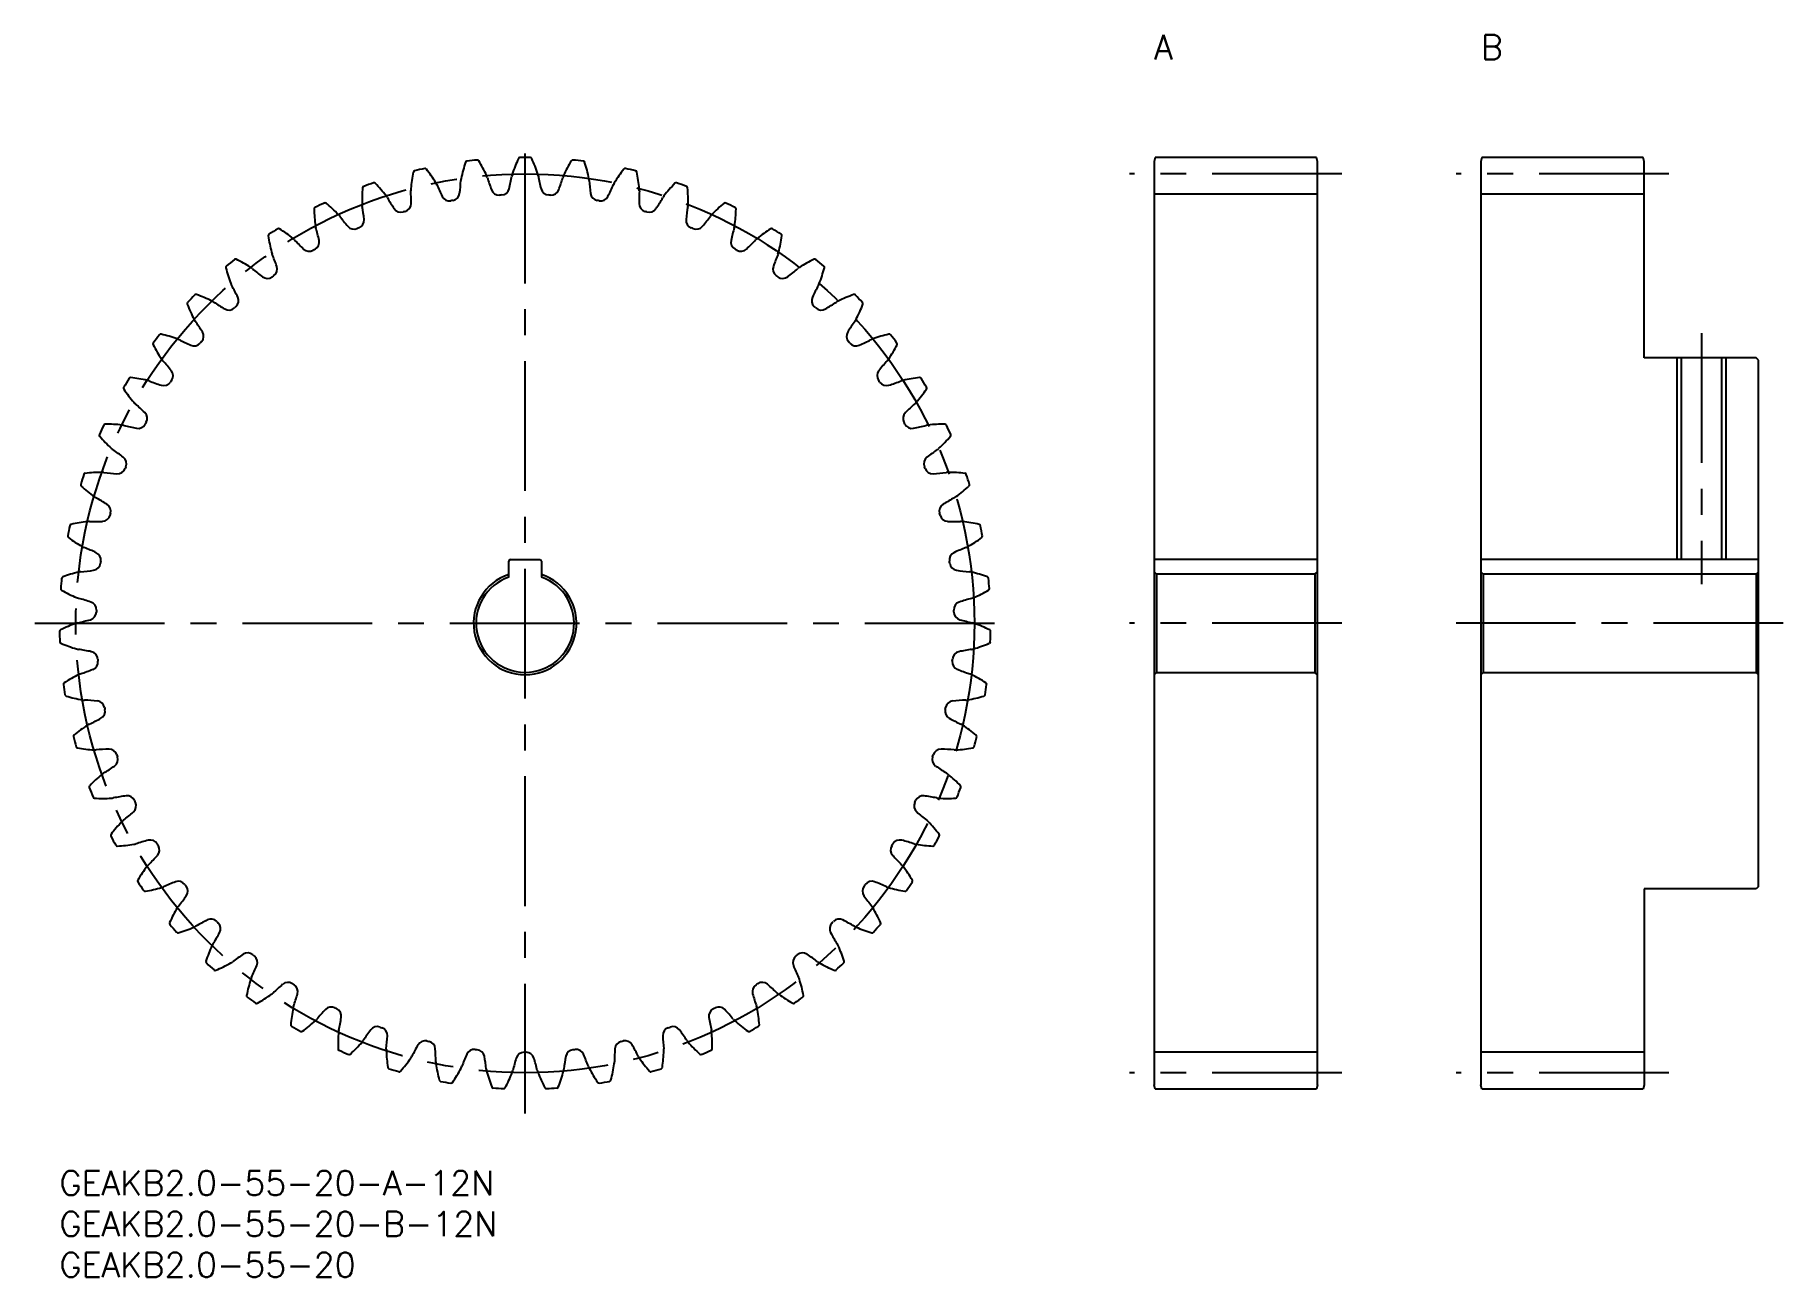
# Model space of a CAD drawing. Extents: x -3 to 211, y -13 to 139.
import ezdxf

# ---------------------------------------------------------------- set-up
doc = ezdxf.new("R2010")
doc.units = 0
doc.header["$LTSCALE"] = 0.5
doc.linetypes.add('CENTER', pattern=[50.8, 31.75, -6.35, 6.35, -6.35])
for name, color, linetype in [('MSM_CENTER', 1, 'CENTER'), ('MSM_CONTINUOUS', 7, 'CONTINUOUS'), ('MSM_NARROW', 5, 'CONTINUOUS'), ('MSM_PART_NUMBER', 7, 'CONTINUOUS')]:
    doc.layers.add(name, color=color, linetype=linetype)
doc.styles.get("Standard").update_dxf_attribs({"font": 'txt.shx', "height": 1, "bigfont": 'bigfont.shx'})

# ---------------------------------------------------------------- blocks, each defined once
blk = doc.blocks.new('*U3')
at = {"layer": 'MSM_PART_NUMBER'}
blk.add_text('GEAKB2.0-55-20-B-12N', height=3, dxfattribs=at).set_placement((0, -8))
blk = doc.blocks.new('*U4')
at = {"layer": 'MSM_PART_NUMBER'}
blk.add_text('GEAKB2.0-55-20-A-12N', height=3, dxfattribs=at).set_placement((0, -3))
blk = doc.blocks.new('*U5')
at = {"layer": 'MSM_PART_NUMBER'}
blk.add_text('GEAKB2.0-55-20', height=3, dxfattribs=at).set_placement((0, -13))
blk = doc.blocks.new('*U6')
at = {"layer": 'MSM_PART_NUMBER'}
blk.add_text('A', height=3, dxfattribs=at).set_placement((134, 136))
blk = doc.blocks.new('*U7')
at = {"layer": 'MSM_PART_NUMBER'}
blk.add_text('B', height=3, dxfattribs=at).set_placement((174, 136))

msp = doc.modelspace()

# ---------------------------------------------------------------- linework, layer by layer
at = {"layer": 'MSM_CENTER'}
for p, q in [((57, 7), (57, 127)), ((157, 122), (131, 122)), ((197, 122), (171, 122)), ((201, 102.5), (201, 71.8)), ((-3, 67), (117, 67)), ((157, 67), (131, 67)), ((211, 67), (171, 67)), ((157, 12), (131, 12)), ((197, 12), (171, 12))]:
    msp.add_line(p, q, dxfattribs=at)
msp.add_circle((57, 67), 55, dxfattribs=at)
at = {"layer": 'MSM_CONTINUOUS'}
for p, q in [((134.13, 124), (134, 123.5)), ((134, 123.5), (134, 10.5)), ((153.87, 124), (134.13, 124)), ((154, 123.5), (153.87, 124)), ((154, 10.5), (154, 123.5)), ((174.13, 124), (174, 123.5)), ((174, 123.5), (174, 10.5)), ((193.87, 124), (174.13, 124)), ((194, 123.5), (193.87, 124)), ((194, 99.5), (194, 123.5)), ((154, 119.5), (134, 119.5)), ((194, 119.5), (174, 119.5)), ((207.7, 99.5), (194, 99.5)), ((198.54, 99.5), (198.54, 74.8)), ((203.46, 99.5), (203.46, 74.8)), ((208, 99.2), (207.7, 99.5)), ((208, 34.8), (208, 99.2)), ((55, 72.66), (55, 74.6)), ((55.2, 74.8), (58.8, 74.8)), ((59, 74.6), (59, 72.66)), ((154, 74.8), (134, 74.8)), ((134, 73.3), (134.3, 73)), ((134.3, 73), (134.3, 61)), ((153.7, 73), (134.3, 73)), ((153.7, 73), (154, 73.3)), ((153.7, 73), (153.7, 61)), ((208, 74.8), (174, 74.8)), ((174, 73.3), (174.3, 73)), ((174.3, 73), (174.3, 61)), ((207.7, 73), (174.3, 73)), ((207.7, 73), (208, 73.3)), ((207.7, 73), (207.7, 61)), ((134.3, 61), (134, 60.7)), ((134.3, 61), (153.7, 61)), ((154, 60.7), (153.7, 61)), ((174.3, 61), (174, 60.7)), ((174.3, 61), (207.7, 61)), ((208, 60.7), (207.7, 61)), ((207.7, 34.5), (194, 34.5)), ((194, 34.5), (194, 10.5)), ((208, 34.8), (207.7, 34.5)), ((154, 14.5), (134, 14.5)), ((194, 14.5), (174, 14.5)), ((134.13, 10), (134, 10.5)), ((153.87, 10), (134.13, 10)), ((154, 10.5), (153.87, 10)), ((174.13, 10), (174, 10.5)), ((193.87, 10), (174.13, 10)), ((194, 10.5), (193.87, 10))]:
    msp.add_line(p, q, dxfattribs=at)
for centre, radius, start, end in [((61.27, 118.51), 18.33, 168.3304, 174.7273), ((43.52, 122.18), 0.2, 103.7336, 168.3304), ((57, 67), 57, 102.4482, 103.7336), ((44.76, 122.46), 0.2, 37.8514, 102.4482), ((30.44, 111.34), 18.33, 31.4545, 37.8514), ((67.12, 117.69), 18.33, 161.785, 168.1818), ((49.89, 123.35), 0.2, 97.1882, 161.7849), ((57, 67), 57, 95.9028, 97.1882), ((51.16, 123.5), 0.2, 31.306, 95.9028), ((35.67, 114.08), 18.33, 24.9091, 31.306), ((72.83, 116.2), 18.33, 155.2395, 161.6364), ((56.36, 123.8), 0.2, 90.6427, 155.2395), ((57, 67), 57, 89.3573, 90.6427), ((57.64, 123.8), 0.2, 24.7605, 89.3573), ((41.17, 116.2), 18.33, 18.3636, 24.7605), ((78.33, 114.08), 18.33, 148.694, 155.0909), ((62.84, 123.5), 0.2, 84.0972, 148.694), ((57, 67), 57, 82.8118, 84.0972), ((64.11, 123.35), 0.2, 18.215, 82.8119), ((46.88, 117.69), 18.33, 11.8182, 18.215), ((83.56, 111.34), 18.33, 142.1486, 148.5455), ((69.24, 122.46), 0.2, 77.5518, 142.1486), ((57, 67), 57, 76.2664, 77.5518), ((70.48, 122.18), 0.2, 11.6696, 76.2664), ((52.73, 118.51), 18.33, 5.2727, 11.6696), ((55.37, 118.66), 18.33, 174.8759, 181.2727), ((37.31, 120.28), 0.2, 110.2791, 174.8759), ((57, 67), 57, 108.9937, 110.2791), ((38.51, 120.71), 0.2, 44.3969, 108.9936), ((25.56, 108.02), 18.33, 38, 44.3969), ((44.67, 120.04), 1.65, 174.7273, 183.4086), ((21.05, 118.66), 22, 359.2169, 3.3536), ((44.67, 120.04), 1.65, 22.7732, 31.4545), ((66.47, 129.22), 22, 202.8282, 206.9649), ((27.17, 122.42), 22, 352.6714, 356.8082), ((50.79, 121.1), 1.65, 168.1818, 176.8632), ((50.79, 121.1), 1.65, 16.2278, 24.9091), ((73.5, 127.73), 22, 196.2827, 200.4195), ((53.82, 120.41), 1, 200.4195, 273.4092), ((54.07, 120.42), 1, 273.1363, 346.126), ((33.69, 125.46), 22, 346.126, 350.2627), ((57, 121.46), 1.65, 161.6364, 170.3177), ((57, 121.46), 1.65, 9.6823, 18.3636), ((80.31, 125.46), 22, 189.7373, 193.874), ((59.93, 120.42), 1, 193.874, 266.8638), ((60.18, 120.41), 1, 266.5908, 339.5805), ((40.5, 127.73), 22, 339.5805, 343.7173), ((63.21, 121.1), 1.65, 155.0909, 163.7722), ((63.21, 121.1), 1.65, 3.1368, 11.8182), ((86.83, 122.42), 22, 183.1918, 187.3286), ((47.53, 129.22), 22, 333.0351, 337.1718), ((69.33, 120.04), 1.65, 148.5455, 157.2268), ((92.95, 118.66), 22, 176.6464, 180.7831), ((69.33, 120.04), 1.65, 356.5914, 5.2727), ((88.44, 108.02), 18.33, 135.6031, 142), ((75.49, 120.71), 0.2, 71.0063, 135.6031), ((57, 67), 57, 69.7209, 71.0063), ((76.69, 120.28), 0.2, 5.1241, 69.721), ((58.63, 118.66), 18.33, 358.7273, 5.1241), ((31.37, 117.69), 0.2, 116.8245, 181.4213), ((57, 67), 57, 115.5391, 116.8245), ((32.51, 118.25), 0.2, 50.9423, 115.5391), ((21.09, 104.17), 18.33, 44.5455, 50.9423), ((38.7, 118.29), 1.65, 181.2727, 189.9541), ((15.4, 114.22), 22, 5.7623, 9.8991), ((38.7, 118.29), 1.65, 29.3187, 38), ((59.31, 129.89), 22, 209.3737, 213.5104), ((41.81, 118.3), 1, 213.5104, 286.5001), ((42.05, 118.37), 1, 286.2271, 359.2169), ((47.75, 119.69), 1, 206.9649, 279.9547), ((57, 67), 52.5, 99.6817, 99.9547), ((48, 119.74), 1, 279.6817, 352.6714), ((57, 67), 52.5, 93.1362, 93.4092), ((57, 67), 52.5, 86.5908, 86.8638), ((66, 119.74), 1, 187.3286, 260.3183), ((57, 67), 52.5, 80.0453, 80.3183), ((66.25, 119.69), 1, 260.0454, 333.0351), ((71.95, 118.37), 1, 180.7831, 253.7728), ((72.19, 118.3), 1, 253.4999, 326.4896), ((54.69, 129.89), 22, 326.4896, 330.6263), ((75.3, 118.29), 1.65, 142, 150.6813), ((98.6, 114.22), 22, 170.1009, 174.2377), ((75.3, 118.29), 1.65, 350.0459, 358.7273), ((92.91, 104.17), 18.33, 129.0577, 135.4545), ((81.49, 118.25), 0.2, 64.4609, 129.0577), ((57, 67), 57, 63.1755, 64.4609), ((82.63, 117.69), 0.2, 358.5787, 63.1755), ((49.5, 118.14), 18.33, 181.4213, 187.8182), ((32.97, 115.87), 1.65, 187.8182, 196.4995), ((32.97, 115.87), 1.65, 35.8641, 44.5455), ((52.13, 129.74), 22, 215.9191, 220.0558), ((36.06, 116.23), 1, 220.0558, 293.0456), ((36.29, 116.33), 1, 292.7726, 5.7624), ((57, 67), 52.5, 106.2272, 106.5001), ((57, 67), 52.5, 73.4999, 73.7728), ((77.71, 116.33), 1, 174.2377, 247.2274), ((77.94, 116.23), 1, 246.9544, 319.9442), ((61.87, 129.74), 22, 319.9442, 324.0809), ((81.03, 115.87), 1.65, 135.4545, 144.1359), ((81.03, 115.87), 1.65, 343.5005, 352.1818), ((64.5, 118.14), 18.33, 352.1818, 358.5787), ((25.76, 114.44), 0.2, 123.37, 187.9668), ((43.72, 116.95), 18.33, 187.9668, 194.3636), ((57, 67), 57, 122.0846, 123.37), ((26.83, 115.12), 0.2, 57.4878, 122.0846), ((17.08, 99.83), 18.33, 51.0909, 57.4878), ((27.56, 112.81), 1.65, 42.4096, 51.0909), ((45.01, 128.78), 22, 222.4646, 226.6013), ((30.8, 113.65), 1, 299.318, 12.3078), ((10.29, 109.17), 22, 12.3078, 16.4445), ((57, 67), 52.5, 112.7726, 113.0456), ((57, 67), 52.5, 66.9544, 67.2274), ((83.2, 113.65), 1, 167.6922, 240.6819), ((103.71, 109.17), 22, 163.5555, 167.6922), ((68.99, 128.78), 22, 313.3987, 317.5354), ((86.44, 112.81), 1.65, 128.9091, 137.5904), ((96.92, 99.83), 18.33, 122.5122, 128.9091), ((87.17, 115.12), 0.2, 57.9154, 122.5122), ((57, 67), 57, 56.63, 57.9154), ((70.28, 116.95), 18.33, 345.6364, 352.0332), ((88.24, 114.44), 0.2, 352.0332, 56.6301), ((57, 67), 57, 128.63, 129.9154), ((21.54, 111.37), 0.2, 64.0332, 128.63), ((13.6, 95.07), 18.33, 57.6364, 64.0332), ((27.56, 112.81), 1.65, 194.3636, 203.045), ((5.78, 103.57), 22, 18.8533, 22.99), ((30.58, 113.52), 1, 226.6013, 299.591), ((57, 67), 52.5, 119.3181, 119.591), ((57, 67), 52.5, 60.409, 60.6819), ((83.42, 113.52), 1, 240.409, 313.3987), ((108.22, 103.57), 22, 157.01, 161.1467), ((86.44, 112.81), 1.65, 336.955, 345.6364), ((100.4, 95.07), 18.33, 115.9668, 122.3636), ((92.46, 111.37), 0.2, 51.37, 115.9668), ((57, 67), 57, 50.0846, 51.37), ((20.55, 110.57), 0.2, 129.9154, 194.5122), ((38.11, 115.11), 18.33, 194.5122, 200.9091), ((22.53, 109.16), 1.65, 48.955, 57.6364), ((38.05, 127.01), 22, 229.01, 233.1467), ((25.45, 110.21), 1, 233.1467, 306.1365), ((57, 67), 52.5, 125.8635, 126.1365), ((25.66, 110.36), 1, 305.8635, 18.8533), ((88.34, 110.36), 1, 161.1467, 234.1365), ((57, 67), 52.5, 53.8635, 54.1365), ((88.55, 110.21), 1, 233.8635, 306.8533), ((75.95, 127.01), 22, 306.8533, 310.99), ((91.47, 109.16), 1.65, 122.3636, 131.045), ((75.89, 115.11), 18.33, 339.0909, 345.4878), ((93.45, 110.57), 0.2, 345.4878, 50.0846), ((57, 67), 57, 135.1755, 136.4609), ((16.71, 107.04), 0.2, 70.5787, 135.1755), ((10.68, 89.94), 18.33, 64.1818, 70.5787), ((22.53, 109.16), 1.65, 200.9091, 209.5904), ((1.95, 97.49), 22, 25.3987, 29.5354), ((112.05, 97.49), 22, 150.4646, 154.6013), ((91.47, 109.16), 1.65, 330.4096, 339.0909), ((103.32, 89.94), 18.33, 109.4213, 115.8182), ((97.29, 107.04), 0.2, 44.8245, 109.4213), ((57, 67), 57, 43.5391, 44.8245), ((15.83, 106.13), 0.2, 136.4609, 201.0577), ((32.75, 112.64), 18.33, 201.0577, 207.4545), ((17.95, 104.95), 1.65, 55.5005, 64.1818), ((31.33, 124.46), 22, 235.5555, 239.6922), ((20.73, 106.33), 1, 239.6922, 312.6819), ((57, 67), 52.5, 132.409, 132.6819), ((20.92, 106.5), 1, 312.409, 25.3987), ((93.08, 106.5), 1, 154.6013, 227.591), ((57, 67), 52.5, 47.3181, 47.591), ((93.27, 106.33), 1, 227.3181, 300.3078), ((82.67, 124.46), 22, 300.3078, 304.4445), ((96.05, 104.95), 1.65, 115.8182, 124.4995), ((81.25, 112.64), 18.33, 332.5455, 338.9423), ((98.17, 106.13), 0.2, 338.9423, 43.5391), ((17.95, 104.95), 1.65, 207.4545, 216.1359), ((-1.17, 91.02), 22, 31.9442, 36.0809), ((115.17, 91.02), 22, 143.9191, 148.0558), ((96.05, 104.95), 1.65, 323.8641, 332.5455), ((11.63, 101.18), 0.2, 143.0063, 207.6031), ((27.7, 109.58), 18.33, 207.6031, 214), ((57, 67), 57, 141.7209, 143.0063), ((12.41, 102.19), 0.2, 77.1241, 141.7209), ((8.37, 84.51), 18.33, 70.7273, 77.1241), ((13.88, 100.25), 1.65, 62.0459, 70.7273), ((24.95, 121.16), 22, 242.1009, 246.2377), ((16.48, 101.94), 1, 246.2377, 319.2274), ((57, 67), 52.5, 138.9544, 139.2274), ((16.65, 102.13), 1, 318.9544, 31.9442), ((97.35, 102.13), 1, 148.0558, 221.0456), ((57, 67), 52.5, 40.7726, 41.0456), ((97.52, 101.94), 1, 220.7726, 293.7623), ((89.05, 121.16), 22, 293.7623, 297.8991), ((100.12, 100.25), 1.65, 109.2727, 117.9541), ((105.63, 84.51), 18.33, 102.8759, 109.2727), ((86.3, 109.58), 18.33, 326, 332.3969), ((101.59, 102.19), 0.2, 38.2791, 102.8759), ((57, 67), 57, 36.9937, 38.2791), ((102.37, 101.18), 0.2, 332.3969, 36.9936), ((13.88, 100.25), 1.65, 214, 222.6813), ((-3.53, 84.23), 22, 38.4896, 42.6263), ((117.53, 84.23), 22, 137.3737, 141.5104), ((100.12, 100.25), 1.65, 317.3187, 326), ((57, 67), 57, 148.2664, 149.5518), ((8.69, 96.88), 0.2, 83.6696, 148.2664), ((6.69, 78.85), 18.33, 77.2727, 83.6696), ((10.37, 95.12), 1.65, 68.5914, 77.2727), ((18.98, 117.15), 22, 248.6464, 252.7831), ((12.77, 97.09), 1, 252.7831, 325.7728), ((57, 67), 52.5, 145.4999, 145.7728), ((12.91, 97.3), 1, 325.4999, 38.4896), ((101.09, 97.3), 1, 141.5104, 214.5001), ((57, 67), 52.5, 34.2272, 34.5001), ((101.23, 97.09), 1, 214.2272, 287.2169), ((95.02, 117.15), 22, 287.2169, 291.3536), ((103.63, 95.12), 1.65, 102.7273, 111.4086), ((107.31, 78.85), 18.33, 96.3304, 102.7273), ((105.31, 96.88), 0.2, 31.7336, 96.3304), ((57, 67), 57, 30.4482, 31.7336), ((8.03, 95.78), 0.2, 149.5518, 214.1486), ((23.04, 105.96), 18.33, 214.1486, 220.5455), ((90.96, 105.96), 18.33, 319.4545, 325.8514), ((105.97, 95.78), 0.2, 325.8514, 30.4482), ((10.37, 95.12), 1.65, 220.5455, 229.2268), ((-5.1, 77.22), 22, 45.0351, 49.1718), ((9.74, 92.08), 1, 332.0453, 45.0351), ((104.26, 92.08), 1, 134.9649, 207.9547), ((119.1, 77.22), 22, 130.8282, 134.9649), ((103.63, 95.12), 1.65, 310.7732, 319.4546), ((5.07, 90.01), 0.2, 156.0972, 220.694), ((57, 67), 57, 154.8118, 156.0972), ((18.82, 101.84), 18.33, 220.694, 227.0909), ((5.6, 91.17), 0.2, 90.215, 154.8118), ((5.67, 73.04), 18.33, 83.8182, 90.215), ((7.46, 89.62), 1.65, 75.1368, 83.8182), ((13.51, 112.49), 22, 255.1918, 259.3286), ((9.62, 91.85), 1, 259.3286, 332.3183), ((57, 67), 52.5, 152.0453, 152.3183), ((57, 67), 52.5, 27.6817, 27.9547), ((104.38, 91.85), 1, 207.6817, 280.6715), ((100.49, 112.49), 22, 280.6714, 284.8082), ((106.54, 89.62), 1.65, 96.1818, 104.8632), ((108.33, 73.04), 18.33, 89.785, 96.1818), ((95.18, 101.84), 18.33, 312.9091, 319.306), ((108.4, 91.17), 0.2, 25.1882, 89.785), ((57, 67), 57, 23.9028, 25.1882), ((108.93, 90.01), 0.2, 319.306, 23.9027), ((7.46, 89.62), 1.65, 227.0909, 235.7722), ((-5.86, 70.08), 22, 51.5805, 55.7173), ((119.86, 70.08), 22, 124.2827, 128.4195), ((106.54, 89.62), 1.65, 304.2278, 312.9091), ((7.1, 86.29), 1, 265.874, 338.8638), ((7.19, 86.53), 1, 338.5908, 51.5805), ((57, 67), 52.5, 158.5908, 158.8638), ((106.81, 86.53), 1, 128.4195, 201.4092), ((57, 67), 52.5, 21.1362, 21.4092), ((106.9, 86.29), 1, 201.1362, 274.126), ((2.79, 83.95), 0.2, 162.6427, 227.2395), ((57, 67), 57, 161.3573, 162.6427), ((15.1, 97.26), 18.33, 227.2395, 233.6364), ((3.18, 85.16), 0.2, 96.7605, 161.3573), ((5.31, 67.15), 18.33, 90.3636, 96.7605), ((5.21, 83.83), 1.65, 81.6823, 90.3636), ((8.61, 107.24), 22, 261.7373, 265.874), ((105.39, 107.24), 22, 274.126, 278.2627), ((108.79, 83.83), 1.65, 89.6364, 98.3177), ((108.69, 67.15), 18.33, 83.2395, 89.6364), ((98.9, 97.26), 18.33, 306.3636, 312.7605), ((110.82, 85.16), 0.2, 18.6427, 83.2395), ((57, 67), 57, 17.3573, 18.6427), ((111.21, 83.95), 0.2, 312.7605, 17.3573), ((5.21, 83.83), 1.65, 233.6364, 242.3177), ((-5.8, 62.89), 22, 58.126, 62.2627), ((5.29, 80.72), 1, 345.1362, 58.126), ((108.71, 80.72), 1, 121.874, 194.8638), ((119.8, 62.89), 22, 117.7373, 121.874), ((108.79, 83.83), 1.65, 297.6823, 306.3636), ((5.63, 61.26), 18.33, 96.9091, 103.306), ((3.63, 77.81), 1.65, 88.2278, 96.9091), ((4.34, 101.46), 22, 268.2827, 272.4195), ((5.23, 80.48), 1, 272.4195, 345.4092), ((57, 67), 52.5, 165.1362, 165.4092), ((57, 67), 52.5, 14.5908, 14.8638), ((108.77, 80.48), 1, 194.5908, 267.5805), ((109.66, 101.46), 22, 267.5805, 271.7173), ((110.37, 77.81), 1.65, 83.0909, 91.7722), ((108.37, 61.26), 18.33, 76.694, 83.0909), ((57, 67), 57, 167.9028, 169.1882), ((1.21, 77.65), 0.2, 169.1882, 233.7849), ((11.92, 92.28), 18.33, 233.785, 240.1818), ((1.46, 78.9), 0.2, 103.306, 167.9027), ((102.08, 92.28), 18.33, 299.8182, 306.215), ((112.54, 78.9), 0.2, 12.0972, 76.694), ((57, 67), 57, 10.8118, 12.0972), ((112.79, 77.65), 0.2, 306.215, 10.8118), ((3.63, 77.81), 1.65, 240.1818, 248.8632), ((-4.92, 55.76), 22, 64.6714, 68.8082), ((4.06, 74.74), 1, 351.6817, 64.6714), ((109.94, 74.74), 1, 115.3286, 188.3183), ((118.92, 55.76), 22, 111.1918, 115.3286), ((110.37, 77.81), 1.65, 291.1368, 299.8182), ((6.62, 55.44), 18.33, 103.4545, 109.8514), ((2.74, 71.66), 1.65, 94.7732, 103.4546), ((0.75, 95.23), 22, 274.8282, 278.9649), ((4.03, 74.49), 1, 278.9649, 351.9547), ((57, 67), 52.5, 171.6817, 171.9547), ((57, 67), 6.3, 108.5094, 71.4906), ((55.2, 74.6), 0.2, 90, 180), ((58.8, 74.6), 0.2, 0, 90), ((57, 67), 52.5, 8.0453, 8.3183), ((109.97, 74.49), 1, 188.0453, 261.0351), ((113.25, 95.23), 22, 261.0351, 265.1718), ((111.26, 71.66), 1.65, 76.5455, 85.2268), ((107.38, 55.44), 18.33, 70.1486, 76.5455), ((57, 67), 57, 174.4482, 175.7336), ((0.36, 71.23), 0.2, 175.7336, 240.3304), ((9.33, 86.98), 18.33, 240.3304, 246.7273), ((0.47, 72.5), 0.2, 109.8514, 174.4482), ((57, 67), 6, 109.4712, 70.5288), ((104.67, 86.98), 18.33, 293.2727, 299.6696), ((113.53, 72.5), 0.2, 5.5518, 70.1486), ((57, 67), 57, 4.2664, 5.5518), ((113.64, 71.23), 0.2, 299.6696, 4.2664), ((2.74, 71.66), 1.65, 246.7273, 255.4086), ((-3.24, 48.77), 22, 71.2169, 75.3536), ((3.53, 68.66), 1, 358.2271, 71.2169), ((57, 67), 52.5, 178.2272, 178.5001), ((110.47, 68.66), 1, 108.7831, 181.7728), ((57, 67), 52.5, 1.4999, 1.7728), ((117.24, 48.77), 22, 104.6464, 108.7831), ((111.26, 71.66), 1.65, 284.5914, 293.2727), ((8.27, 49.77), 18.33, 110, 116.3969), ((2.57, 65.44), 1.65, 101.3187, 110), ((-2.1, 88.64), 22, 281.3737, 285.5104), ((3.52, 68.4), 1, 285.5104, 358.5001), ((110.48, 68.4), 1, 181.4999, 254.4896), ((116.1, 88.64), 22, 254.4896, 258.6263), ((111.43, 65.44), 1.65, 70, 78.6813), ((105.73, 49.77), 18.33, 63.6031, 70), ((0.21, 66.01), 0.2, 116.3969, 180.9936), ((57, 67), 57, 180.9937, 182.2791), ((0.24, 64.74), 0.2, 182.2791, 246.8759), ((7.37, 81.42), 18.33, 246.8759, 253.2727), ((106.63, 81.42), 18.33, 286.7273, 293.1241), ((113.76, 64.74), 0.2, 293.1241, 357.7209), ((113.79, 66.01), 0.2, 359.0063, 63.6031), ((57, 67), 57, 357.7209, 359.0063), ((2.57, 65.44), 1.65, 253.2727, 261.9541), ((-0.77, 42.03), 22, 77.7623, 81.8991), ((3.69, 62.55), 1, 4.7726, 77.7624), ((3.71, 62.29), 1, 292.0558, 5.0456), ((57, 67), 52.5, 184.7726, 185.0456), ((110.29, 62.29), 1, 174.9544, 247.9442), ((57, 67), 52.5, 354.9544, 355.2274), ((110.31, 62.55), 1, 102.2377, 175.2274), ((114.77, 42.03), 22, 98.1009, 102.2377), ((111.43, 65.44), 1.65, 278.0459, 286.7273), ((10.55, 44.33), 18.33, 116.5455, 122.9423), ((3.1, 59.25), 1.65, 107.8641, 116.5455), ((-4.18, 81.76), 22, 287.9191, 292.0558), ((118.18, 81.76), 22, 247.9442, 252.0809), ((110.9, 59.25), 1.65, 63.4545, 72.1359), ((103.45, 44.33), 18.33, 57.0577, 63.4545), ((0.69, 59.55), 0.2, 122.9423, 187.5391), ((57, 67), 57, 187.5391, 188.8245), ((0.87, 58.29), 0.2, 188.8245, 253.4213), ((6.05, 75.67), 18.33, 253.4213, 259.8182), ((107.95, 75.67), 18.33, 280.1818, 286.5787), ((113.13, 58.29), 0.2, 286.5787, 351.1755), ((57, 67), 57, 351.1755, 352.4609), ((113.31, 59.55), 0.2, 352.4609, 57.0577), ((3.1, 59.25), 1.65, 259.8182, 268.4995), ((2.46, 35.6), 22, 84.3078, 88.4445), ((4.54, 56.5), 1, 11.318, 84.3078), ((4.59, 56.25), 1, 298.6013, 11.591), ((57, 67), 52.5, 191.3181, 191.591), ((109.41, 56.25), 1, 168.4089, 241.3987), ((57, 67), 52.5, 348.409, 348.6819), ((109.46, 56.5), 1, 95.6922, 168.6819), ((111.54, 35.6), 22, 91.5555, 95.6922), ((110.9, 59.25), 1.65, 271.5005, 280.1818), ((13.44, 39.18), 18.33, 123.0909, 129.4878), ((4.33, 53.16), 1.65, 114.4096, 123.0909), ((-5.46, 74.69), 22, 294.4646, 298.6013), ((119.46, 74.69), 22, 241.3987, 245.5354), ((109.67, 53.16), 1.65, 56.9091, 65.5904), ((100.56, 39.18), 18.33, 50.5122, 56.9091), ((1.91, 53.18), 0.2, 129.4878, 194.0846), ((57, 67), 57, 194.0846, 195.37), ((2.23, 51.95), 0.2, 195.37, 259.9668), ((5.39, 69.8), 18.33, 259.9668, 266.3636), ((4.33, 53.16), 1.65, 266.3636, 275.045), ((6.39, 29.59), 22, 90.8533, 94.99), ((6.08, 50.59), 1, 17.8635, 90.8533), ((107.92, 50.59), 1, 89.1467, 162.1365), ((107.61, 29.59), 22, 85.01, 89.1467), ((109.67, 53.16), 1.65, 264.955, 273.6364), ((108.61, 69.8), 18.33, 273.6364, 280.0332), ((111.77, 51.95), 0.2, 280.0332, 344.63), ((57, 67), 57, 344.63, 345.9154), ((112.09, 53.18), 0.2, 345.9154, 50.5122), ((-5.93, 67.52), 22, 301.01, 305.1467), ((6.16, 50.35), 1, 305.1467, 18.1365), ((57, 67), 52.5, 197.8635, 198.1365), ((107.84, 50.35), 1, 161.8635, 234.8533), ((57, 67), 52.5, 341.8635, 342.1365), ((119.93, 67.52), 22, 234.8533, 238.99), ((3.84, 46.99), 0.2, 136.0332, 200.63), ((16.89, 34.4), 18.33, 129.6364, 136.0332), ((6.25, 47.24), 1.65, 120.955, 129.6364), ((107.75, 47.24), 1.65, 50.3636, 59.045), ((97.11, 34.4), 18.33, 43.9668, 50.3636), ((110.16, 46.99), 0.2, 339.37, 43.9668), ((57, 67), 57, 200.63, 201.9154), ((4.3, 45.8), 0.2, 201.9154, 266.5122), ((5.41, 63.9), 18.33, 266.5122, 272.9091), ((6.25, 47.24), 1.65, 272.9091, 281.5904), ((10.99, 24.07), 22, 97.3987, 101.5354), ((8.28, 44.89), 1, 24.409, 97.3987), ((8.39, 44.66), 1, 311.6922, 24.6819), ((57, 67), 52.5, 204.409, 204.6819), ((105.61, 44.66), 1, 155.318, 228.3078), ((57, 67), 52.5, 335.3181, 335.591), ((105.72, 44.89), 1, 82.6013, 155.591), ((103.01, 24.07), 22, 78.4646, 82.6013), ((107.75, 47.24), 1.65, 258.4096, 267.0909), ((108.59, 63.9), 18.33, 267.0909, 273.4878), ((109.7, 45.8), 0.2, 273.4878, 338.0846), ((57, 67), 57, 338.0846, 339.37), ((8.84, 41.59), 1.65, 127.5005, 136.1818), ((-5.58, 60.34), 22, 307.5555, 311.6922), ((119.58, 60.34), 22, 228.3078, 232.4445), ((105.16, 41.59), 1.65, 43.8182, 52.4995), ((6.47, 41.06), 0.2, 142.5787, 207.1755), ((57, 67), 57, 207.1755, 208.4609), ((20.87, 30.04), 18.33, 136.1818, 142.5787), ((93.13, 30.04), 18.33, 37.4213, 43.8182), ((57, 67), 57, 331.5391, 332.8245), ((107.53, 41.06), 0.2, 332.8245, 37.4213), ((7.06, 39.93), 0.2, 208.4609, 273.0577), ((6.1, 58.04), 18.33, 273.0577, 279.4545), ((8.84, 41.59), 1.65, 279.4545, 288.1359), ((16.18, 19.1), 22, 103.9442, 108.0809), ((11.12, 39.48), 1, 30.9544, 103.9442), ((-4.41, 53.25), 22, 314.1009, 318.2377), ((57, 67), 52.5, 210.9544, 211.2274), ((11.25, 39.26), 1, 318.2377, 31.2274), ((102.75, 39.26), 1, 148.7726, 221.7623), ((57, 67), 52.5, 328.7726, 329.0456), ((118.41, 53.25), 22, 221.7623, 225.8991), ((102.88, 39.48), 1, 76.0558, 149.0456), ((97.82, 19.1), 22, 71.9191, 76.0558), ((105.16, 41.59), 1.65, 251.8641, 260.5455), ((107.9, 58.04), 18.33, 260.5455, 266.9423), ((106.94, 39.93), 0.2, 266.9423, 331.5391), ((25.32, 26.16), 18.33, 142.7273, 149.1241), ((12.05, 36.26), 1.65, 134.0459, 142.7273), ((101.95, 36.26), 1.65, 37.2727, 45.9541), ((88.68, 26.16), 18.33, 30.8759, 37.2727), ((9.76, 35.47), 0.2, 149.1241, 213.7209), ((57, 67), 57, 213.7209, 215.0063), ((10.48, 34.42), 0.2, 215.0063, 279.6031), ((7.45, 52.29), 18.33, 279.6031, 286), ((12.05, 36.26), 1.65, 286, 294.6813), ((21.91, 14.76), 22, 110.4896, 114.6263), ((14.56, 34.43), 1, 37.4999, 110.4896), ((57, 67), 52.5, 217.4999, 217.7728), ((14.71, 34.23), 1, 324.7831, 37.7728), ((99.29, 34.23), 1, 142.2271, 215.2169), ((57, 67), 52.5, 322.2272, 322.5001), ((99.44, 34.43), 1, 69.5104, 142.5001), ((92.09, 14.76), 22, 65.3737, 69.5104), ((101.95, 36.26), 1.65, 245.3187, 254), ((106.55, 52.29), 18.33, 254, 260.3969), ((103.52, 34.42), 0.2, 260.3969, 324.9936), ((57, 67), 57, 324.9937, 326.2791), ((104.24, 35.47), 0.2, 326.2791, 30.8759), ((30.18, 22.82), 18.33, 149.2727, 155.6696), ((15.84, 31.34), 1.65, 140.5914, 149.2727), ((-2.45, 46.34), 22, 320.6464, 324.7831), ((116.45, 46.34), 22, 215.2169, 219.3536), ((98.16, 31.34), 1.65, 30.7273, 39.4086), ((83.82, 22.82), 18.33, 24.3304, 30.7273), ((13.66, 30.29), 0.2, 155.6696, 220.2664), ((57, 67), 57, 220.2664, 221.5518), ((28.09, 11.1), 22, 117.0351, 121.1718), ((18.54, 29.81), 1, 44.0453, 117.0351), ((57, 67), 52.5, 224.0453, 224.3183), ((18.72, 29.62), 1, 331.3286, 44.3183), ((95.28, 29.62), 1, 135.6817, 208.6715), ((57, 67), 52.5, 315.6817, 315.9547), ((95.46, 29.81), 1, 62.9649, 135.9547), ((85.91, 11.1), 22, 58.8282, 62.9649), ((57, 67), 57, 318.4482, 319.7336), ((100.34, 30.29), 0.2, 319.7333, 24.3304), ((14.49, 29.32), 0.2, 221.5518, 286.1486), ((9.45, 46.74), 18.33, 286.1486, 292.5455), ((15.84, 31.34), 1.65, 292.5455, 301.2268), ((0.3, 39.7), 22, 327.1918, 331.3286), ((113.7, 39.7), 22, 208.6714, 212.8082), ((98.16, 31.34), 1.65, 238.7732, 247.4546), ((104.55, 46.74), 18.33, 247.4545, 253.8514), ((99.51, 29.32), 0.2, 253.8514, 318.4482), ((35.39, 20.05), 18.33, 155.8182, 162.215), ((20.18, 26.88), 1.65, 147.1368, 155.8182), ((34.65, 8.17), 22, 123.5805, 127.7173), ((23.04, 25.66), 1, 50.5908, 123.5805), ((57, 67), 52.5, 230.5908, 230.8638), ((23.23, 25.5), 1, 337.874, 50.8638), ((90.77, 25.5), 1, 129.1363, 202.126), ((57, 67), 52.5, 309.1362, 309.4092), ((90.96, 25.66), 1, 56.4195, 129.4092), ((79.35, 8.17), 22, 52.2827, 56.4195), ((93.82, 26.88), 1.65, 24.1818, 32.8632), ((78.61, 20.05), 18.33, 17.785, 24.1818), ((18.13, 25.59), 0.2, 162.215, 226.8118), ((57, 67), 57, 226.8118, 228.0972), ((19.07, 24.72), 0.2, 228.0972, 292.694), ((12.07, 41.45), 18.33, 292.694, 299.0909), ((20.18, 26.88), 1.65, 299.0909, 307.7722), ((24.99, 22.94), 1.65, 153.6823, 162.3636), ((3.78, 33.41), 22, 333.7373, 337.874), ((110.22, 33.41), 22, 202.126, 206.2627), ((89.01, 22.94), 1.65, 17.6364, 26.3177), ((93.82, 26.88), 1.65, 232.2278, 240.9091), ((101.93, 41.45), 18.33, 240.9091, 247.306), ((94.93, 24.72), 0.2, 247.306, 311.9028), ((57, 67), 57, 311.9028, 313.1882), ((95.87, 25.59), 0.2, 313.1884, 17.7849), ((40.89, 17.89), 18.33, 162.3636, 168.7605), ((23.1, 21.43), 0.2, 168.7605, 233.3573), ((15.27, 36.5), 18.33, 299.2395, 305.6364), ((24.99, 22.94), 1.65, 305.6364, 314.3177), ((41.5, 6), 22, 130.126, 134.2627), ((27.97, 22.06), 1, 57.1362, 130.126), ((57, 67), 52.5, 237.1362, 237.4092), ((7.95, 27.56), 22, 340.2827, 344.4195), ((28.18, 21.92), 1, 344.4195, 57.4092), ((85.82, 21.92), 1, 122.5908, 195.5805), ((106.05, 27.56), 22, 195.5805, 199.7173), ((57, 67), 52.5, 302.5908, 302.8638), ((86.03, 22.06), 1, 49.874, 122.8638), ((72.5, 6), 22, 45.7373, 49.874), ((89.01, 22.94), 1.65, 225.6823, 234.3636), ((98.73, 36.5), 18.33, 234.3636, 240.7605), ((73.11, 17.89), 18.33, 11.2395, 17.6364), ((90.9, 21.43), 0.2, 306.6427, 11.2395), ((57, 67), 57, 233.3573, 234.6427), ((24.13, 20.68), 0.2, 234.6427, 299.2395), ((46.59, 16.37), 18.33, 168.9091, 175.306), ((30.22, 19.58), 1.65, 160.2278, 168.9091), ((48.56, 4.64), 22, 136.6714, 140.8082), ((33.28, 19.05), 1, 63.6817, 136.6714), ((57, 67), 52.5, 243.6817, 243.9547), ((33.51, 18.93), 1, 350.9649, 63.9547), ((80.49, 18.93), 1, 116.0453, 189.0351), ((57, 67), 52.5, 296.0453, 296.3183), ((80.72, 19.05), 1, 43.3286, 116.3183), ((65.44, 4.64), 22, 39.1918, 43.3286), ((83.78, 19.58), 1.65, 11.0909, 19.7722), ((67.41, 16.37), 18.33, 4.694, 11.0909), ((89.87, 20.68), 0.2, 240.7605, 305.3573), ((57, 67), 57, 305.3573, 306.6427), ((28.52, 17.86), 0.2, 175.306, 239.9028), ((57, 67), 57, 239.9028, 241.1882), ((19.02, 31.94), 18.33, 305.785, 312.1818), ((30.22, 19.58), 1.65, 312.1818, 320.8632), ((35.8, 16.84), 1.65, 166.7732, 175.4546), ((12.77, 22.23), 22, 346.8282, 350.9649), ((55.72, 4.08), 22, 143.2169, 147.3536), ((38.9, 16.65), 1, 70.2271, 143.2169), ((57, 67), 52.5, 250.2272, 250.5001), ((39.14, 16.57), 1, 357.5104, 70.5001), ((74.86, 16.57), 1, 109.4999, 182.4896), ((57, 67), 52.5, 289.4999, 289.7728), ((75.1, 16.65), 1, 36.7831, 109.7728), ((58.28, 4.08), 22, 32.6464, 36.7831), ((101.23, 22.23), 22, 189.0351, 193.1718), ((78.2, 16.84), 1.65, 4.5455, 13.2268), ((83.78, 19.58), 1.65, 219.1368, 227.8182), ((94.98, 31.94), 18.33, 227.8182, 234.215), ((57, 67), 57, 298.8118, 300.0972), ((85.48, 17.86), 0.2, 300.0972, 4.694), ((29.63, 17.23), 0.2, 241.1882, 305.785), ((52.43, 15.52), 18.33, 175.4545, 181.8514), ((23.27, 27.84), 18.33, 312.3304, 318.7273), ((35.8, 16.84), 1.65, 318.7273, 327.4086), ((18.16, 17.48), 22, 353.3737, 357.5104), ((62.9, 4.34), 22, 149.7623, 153.8991), ((44.76, 14.92), 1, 76.7726, 149.7623), ((57, 67), 52.5, 256.7726, 257.0456), ((45.01, 14.86), 1, 4.0558, 77.0456), ((68.99, 14.86), 1, 102.9544, 175.9442), ((57, 67), 52.5, 282.9544, 283.2274), ((69.24, 14.92), 1, 30.2377, 103.2274), ((51.1, 4.34), 22, 26.1009, 30.2377), ((95.84, 17.48), 22, 182.4896, 186.6263), ((78.2, 16.84), 1.65, 212.5914, 221.2727), ((90.73, 27.84), 18.33, 221.2727, 227.6696), ((61.57, 15.52), 18.33, 358.1486, 4.5455), ((84.37, 17.23), 0.2, 234.215, 298.8118), ((34.3, 14.93), 0.2, 181.8514, 246.4482), ((57, 67), 57, 246.4482, 247.7336), ((35.48, 14.44), 0.2, 247.7333, 312.3304), ((41.66, 14.75), 1.65, 173.3187, 182), ((58.33, 15.33), 18.33, 182, 188.3969), ((27.95, 24.25), 18.33, 318.8759, 325.2727), ((41.66, 14.75), 1.65, 325.2727, 333.9541), ((24.06, 13.38), 22, 359.9191, 4.0558), ((47.71, 13.34), 1.65, 179.8641, 188.5455), ((64.21, 15.82), 18.33, 188.5455, 194.9423), ((70, 5.43), 22, 156.3078, 160.4445), ((50.77, 13.86), 1, 83.318, 156.3078), ((57, 67), 52.5, 263.3181, 263.591), ((51.03, 13.83), 1, 10.6013, 83.591), ((30.39, 9.97), 22, 6.4646, 10.6013), ((76.94, 7.31), 22, 162.8533, 166.99), ((56.87, 13.5), 1, 89.8635, 162.8533), ((57, 67), 52.5, 269.8635, 270.1365), ((57.13, 13.5), 1, 17.1467, 90.1365), ((37.06, 7.31), 22, 13.01, 17.1467), ((83.61, 9.97), 22, 169.3987, 173.5354), ((62.97, 13.83), 1, 96.409, 169.3987), ((57, 67), 52.5, 276.409, 276.6819), ((63.23, 13.86), 1, 23.6922, 96.6819), ((44, 5.43), 22, 19.5555, 23.6922), ((49.79, 15.82), 18.33, 345.0577, 351.4545), ((66.29, 13.34), 1.65, 351.4545, 0.1359), ((89.94, 13.38), 22, 175.9442, 180.0809), ((72.34, 14.75), 1.65, 206.0459, 214.7273), ((86.05, 24.25), 18.33, 214.7273, 221.1241), ((55.67, 15.33), 18.33, 351.6031, 358), ((72.34, 14.75), 1.65, 358, 6.6813), ((78.52, 14.44), 0.2, 227.6696, 292.2664), ((57, 67), 57, 292.2664, 293.5518), ((79.7, 14.93), 0.2, 293.5518, 358.1486), ((40.39, 12.68), 0.2, 188.3969, 252.9936), ((57, 67), 57, 252.9937, 254.2791), ((41.61, 12.32), 0.2, 254.2788, 318.8758), ((46.69, 11.14), 0.2, 194.9423, 259.5391), ((57, 67), 57, 259.5391, 260.8245), ((47.94, 10.93), 0.2, 260.8245, 325.4213), ((33.01, 21.22), 18.33, 325.4213, 331.8182), ((47.71, 13.34), 1.65, 331.8182, 340.4995), ((53.89, 12.63), 1.65, 186.4096, 195.0909), ((69.99, 16.97), 18.33, 195.0909, 201.4878), ((38.39, 18.78), 18.33, 331.9668, 338.3636), ((53.89, 12.63), 1.65, 338.3636, 347.045), ((60.11, 12.63), 1.65, 192.955, 201.6364), ((75.61, 18.78), 18.33, 201.6364, 208.0332), ((44.01, 16.97), 18.33, 338.5122, 344.9091), ((60.11, 12.63), 1.65, 344.9091, 353.5904), ((66.29, 13.34), 1.65, 199.5005, 208.1818), ((80.99, 21.22), 18.33, 208.1818, 214.5787), ((66.06, 10.93), 0.2, 214.5787, 279.1755), ((57, 67), 57, 279.1755, 280.4609), ((67.31, 11.14), 0.2, 280.4609, 345.0577), ((72.39, 12.32), 0.2, 221.1241, 285.7209), ((57, 67), 57, 285.7209, 287.0063), ((73.61, 12.68), 0.2, 287.0063, 351.6031), ((53.12, 10.33), 0.2, 201.4878, 266.0846), ((57, 67), 57, 266.0846, 267.37), ((54.39, 10.26), 0.2, 267.3697, 331.9668), ((59.61, 10.26), 0.2, 208.0332, 272.63), ((57, 67), 57, 272.63, 273.9154), ((60.88, 10.33), 0.2, 273.9154, 338.5122)]:
    msp.add_arc(centre, radius, start, end, dxfattribs=at)
at = {"layer": 'MSM_NARROW'}
for p, q in [((198, 99.5), (198, 74.8)), ((204, 99.5), (204, 74.8))]:
    msp.add_line(p, q, dxfattribs=at)

# ---------------------------------------------------------------- block references
at = {"layer": 'MSM_CONTINUOUS'}
for name in ['*U6', '*U7', '*U4', '*U3', '*U5']:
    msp.add_blockref(name, (0, 0), dxfattribs=at)

doc.saveas('drawing.dxf')
